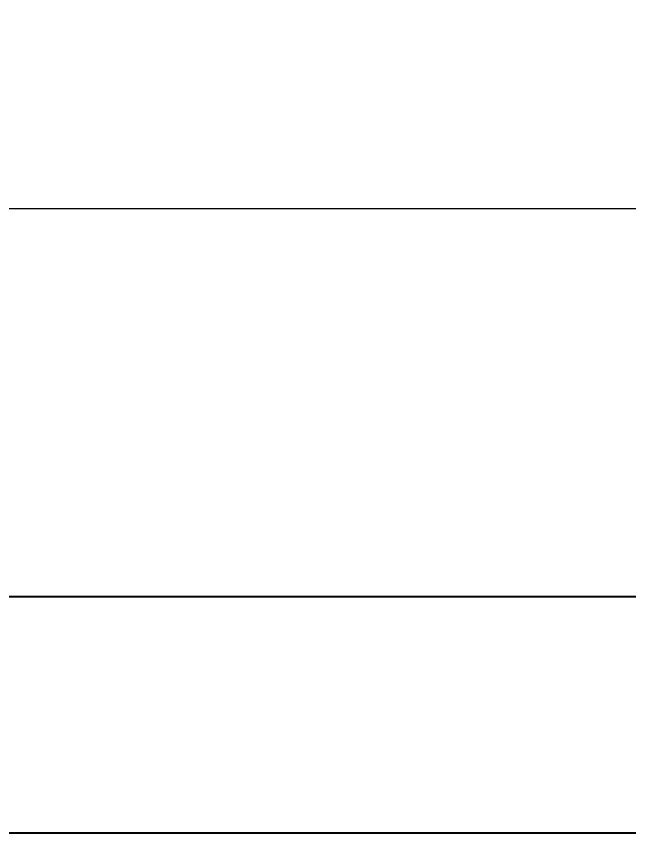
# Model space of a CAD drawing. Extents: x 16296680691 to 16296681342, y -37409617466 to -37409616989.
# Drawn here: x 16296681123 to 16296681164.5, y -37409617104.1 to -37409617048.8 of the extents above; entities that cross this region are included whole.
import ezdxf

# ---------------------------------------------------------------- set-up
doc = ezdxf.new("R2010")
doc.units = 0
doc.header["$LTSCALE"] = 10
doc.header["$MEASUREMENT"] = 0
doc.header["$PDMODE"] = 3
doc.header["$PDSIZE"] = -10
doc.layers.get('0').update_dxf_attribs({"linetype": 'CONTINUOUS'})
doc.layers.get('DEFPOINTS').update_dxf_attribs({"linetype": 'CONTINUOUS'})
doc.styles.add('Daelim Dimension', font='')
doc.styles.get('Daelim Dimension').set_extended_font_data('NanumGothic')
doc.dimstyles.new('DEFAULT', dxfattribs={"dimscale": 2, "dimtxt": 2, "dimasz": 2, "dimexe": 0, "dimexo": 2, "dimgap": 1, "dimtad": 1, "dimdec": 1, "dimzin": 9, "dimdsep": 46, "dimtxsty": 'Daelim Dimension', "dimcen": 0.5, "dimclrd": 252, "dimclre": 252, "dimclrt": 3, "dimadec": 1, "dimazin": 0, "dimtfac": 1, "dimtdec": 1, "dimtix": 1, "dimtmove": 0, "dimatfit": 3, "dimfxl": 1, "dimtolj": 1, "dimtzin": 1, "dimlwd": 9, "dimlwe": 9, "dimarcsym": 0})

# ---------------------------------------------------------------- blocks, each defined once
blk = doc.blocks.new('*D11')
at = {"color": 5, "lineweight": 9, "transparency": 16777216}
for p, q in [((16296680730.404169, -37409617092.149338), (16296680730.404169, -37409617061.852867)), ((16296680734.404169, -37409617061.852867), (16296681201.97695, -37409617061.852867)), ((16296681205.97695, -37409617092.149338), (16296681205.97695, -37409617061.852867))]:
    blk.add_line(p, q, dxfattribs=at)
at = {"color": 5, "transparency": 16777216}
for points in [[(16296680734.404169, -37409617061.186203), (16296680734.404169, -37409617062.519531), (16296680730.404169, -37409617061.852867)], [(16296681201.97695, -37409617061.186203), (16296681201.97695, -37409617062.519531), (16296681205.97695, -37409617061.852867)]]:
    blk.add_solid(points, dxfattribs=at)
at = {"layer": 'DEFPOINTS', "color": 0, "transparency": 16777216}
for p in [(16296681205.97695, -37409617061.852867), (16296680730.404169, -37409617096.149338), (16296681205.97695, -37409617096.149338)]:
    blk.add_point(p, dxfattribs=at)
at = {"color": 7, "transparency": 16777216, "insert": (16296680968.190559, -37409617048.965889), "char_height": 10, "attachment_point": 2, "style": 'Daelim Dimension'}
blk.add_mtext('\\A1;526', dxfattribs=at)

msp = doc.modelspace()

# ---------------------------------------------------------------- linework, layer by layer
at = {"color": 7, "linetype": 'Continuous'}
for p, q in [((16296680972.26985, -37409617088.149338), (16296681197.97695, -37409617088.149338)), ((16296680967.558029, -37409617104.149338), (16296681197.97695, -37409617104.149338))]:
    msp.add_line(p, q, dxfattribs=at)

# ---------------------------------------------------------------- dimensions: what is measured, and where the dimension line sits
at = {"color": 7}
dim = msp.add_linear_dim(base=(16296681205.97695, -37409617061.852867), p1=(16296680730.404169, -37409617096.149338), p2=(16296681205.97695, -37409617096.149338), text='526', dimstyle='DEFAULT', override={"dimtxt": 5, "dimclrd": 5, "dimclre": 5, "dimclrt": 7}, dxfattribs=at)
dim.commit()
dim.dimension.update_dxf_attribs({"geometry": '*D11', "text_midpoint": (16296680968.190559, -37409617061.852867), "dimtype": 160})

doc.saveas('drawing.dxf')
